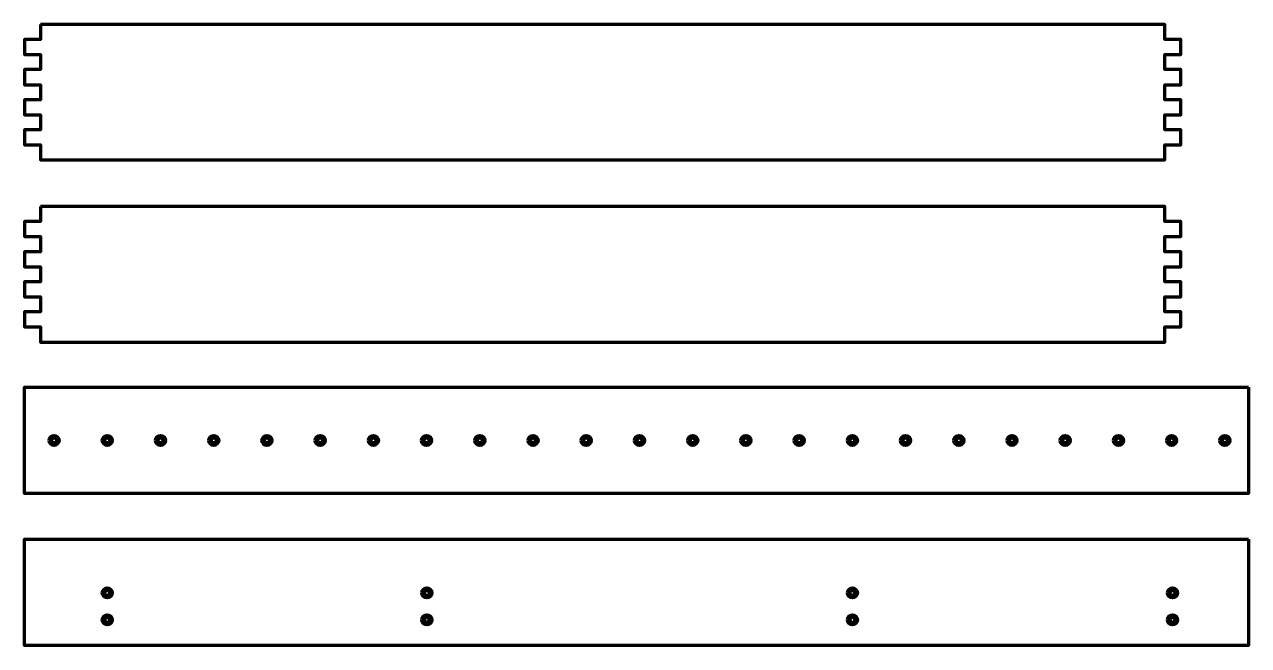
# Model space of a CAD drawing. Header units: inches. Extents: x -39 to 134, y -28 to 107.
# Drawn here: x -25.45 to 20.55, y 13.8 to 37.16 of the extents above; entities that cross this region are included whole.
import ezdxf

# ---------------------------------------------------------------- set-up
doc = ezdxf.new("R2010")
doc.units = ezdxf.units.IN
doc.header["$MEASUREMENT"] = 0
doc.layers.add('Layer 1', color=7, linetype='Continuous', lineweight=0)

# ---------------------------------------------------------------- blocks, each defined once
blk = doc.blocks.new('Block_0')
at = {"layer": 'Layer 1', "color": 11, "lineweight": 70, "true_color": 0xea6e6e}
blk.add_lwpolyline([(20.55, 23.517), (20.55, 19.517), (-25.45, 19.517), (-25.45, 23.517)], close=True, dxfattribs=at)
for points, knots in [([(-24.526, 21.517), (-24.526, 21.414), (-24.442, 21.33), (-24.339, 21.33), (-24.235, 21.33), (-24.151, 21.414), (-24.151, 21.517), (-24.151, 21.621), (-24.235, 21.705), (-24.339, 21.705), (-24.442, 21.705), (-24.526, 21.621), (-24.526, 21.517)], [0, 0, 0, 0, 1, 1, 1, 2, 2, 2, 3, 3, 3, 4, 4, 4, 4]), ([(-22.526, 21.517), (-22.526, 21.414), (-22.442, 21.33), (-22.339, 21.33), (-22.235, 21.33), (-22.151, 21.414), (-22.151, 21.517), (-22.151, 21.621), (-22.235, 21.705), (-22.339, 21.705), (-22.442, 21.705), (-22.526, 21.621), (-22.526, 21.517)], [0, 0, 0, 0, 1, 1, 1, 2, 2, 2, 3, 3, 3, 4, 4, 4, 4]), ([(-20.526, 21.517), (-20.526, 21.414), (-20.442, 21.33), (-20.339, 21.33), (-20.235, 21.33), (-20.151, 21.414), (-20.151, 21.517), (-20.151, 21.621), (-20.235, 21.705), (-20.339, 21.705), (-20.442, 21.705), (-20.526, 21.621), (-20.526, 21.517)], [0, 0, 0, 0, 1, 1, 1, 2, 2, 2, 3, 3, 3, 4, 4, 4, 4]), ([(-18.526, 21.517), (-18.526, 21.414), (-18.442, 21.33), (-18.339, 21.33), (-18.235, 21.33), (-18.151, 21.414), (-18.151, 21.517), (-18.151, 21.621), (-18.235, 21.705), (-18.339, 21.705), (-18.442, 21.705), (-18.526, 21.621), (-18.526, 21.517)], [0, 0, 0, 0, 1, 1, 1, 2, 2, 2, 3, 3, 3, 4, 4, 4, 4]), ([(-16.526, 21.517), (-16.526, 21.414), (-16.442, 21.33), (-16.339, 21.33), (-16.235, 21.33), (-16.151, 21.414), (-16.151, 21.517), (-16.151, 21.621), (-16.235, 21.705), (-16.339, 21.705), (-16.442, 21.705), (-16.526, 21.621), (-16.526, 21.517)], [0, 0, 0, 0, 1, 1, 1, 2, 2, 2, 3, 3, 3, 4, 4, 4, 4]), ([(-14.526, 21.517), (-14.526, 21.414), (-14.442, 21.33), (-14.339, 21.33), (-14.235, 21.33), (-14.151, 21.414), (-14.151, 21.517), (-14.151, 21.621), (-14.235, 21.705), (-14.339, 21.705), (-14.442, 21.705), (-14.526, 21.621), (-14.526, 21.517)], [0, 0, 0, 0, 1, 1, 1, 2, 2, 2, 3, 3, 3, 4, 4, 4, 4]), ([(-12.526, 21.517), (-12.526, 21.414), (-12.442, 21.33), (-12.339, 21.33), (-12.235, 21.33), (-12.151, 21.414), (-12.151, 21.517), (-12.151, 21.621), (-12.235, 21.705), (-12.339, 21.705), (-12.442, 21.705), (-12.526, 21.621), (-12.526, 21.517)], [0, 0, 0, 0, 1, 1, 1, 2, 2, 2, 3, 3, 3, 4, 4, 4, 4]), ([(-10.526, 21.517), (-10.526, 21.414), (-10.442, 21.33), (-10.339, 21.33), (-10.235, 21.33), (-10.151, 21.414), (-10.151, 21.517), (-10.151, 21.621), (-10.235, 21.705), (-10.339, 21.705), (-10.442, 21.705), (-10.526, 21.621), (-10.526, 21.517)], [0, 0, 0, 0, 1, 1, 1, 2, 2, 2, 3, 3, 3, 4, 4, 4, 4]), ([(-8.526, 21.517), (-8.526, 21.414), (-8.442, 21.33), (-8.339, 21.33), (-8.235, 21.33), (-8.151, 21.414), (-8.151, 21.517), (-8.151, 21.621), (-8.235, 21.705), (-8.339, 21.705), (-8.442, 21.705), (-8.526, 21.621), (-8.526, 21.517)], [0, 0, 0, 0, 1, 1, 1, 2, 2, 2, 3, 3, 3, 4, 4, 4, 4]), ([(-6.526, 21.517), (-6.526, 21.414), (-6.442, 21.33), (-6.339, 21.33), (-6.235, 21.33), (-6.151, 21.414), (-6.151, 21.517), (-6.151, 21.621), (-6.235, 21.705), (-6.339, 21.705), (-6.442, 21.705), (-6.526, 21.621), (-6.526, 21.517)], [0, 0, 0, 0, 1, 1, 1, 2, 2, 2, 3, 3, 3, 4, 4, 4, 4]), ([(-4.526, 21.517), (-4.526, 21.414), (-4.442, 21.33), (-4.339, 21.33), (-4.235, 21.33), (-4.151, 21.414), (-4.151, 21.517), (-4.151, 21.621), (-4.235, 21.705), (-4.339, 21.705), (-4.442, 21.705), (-4.526, 21.621), (-4.526, 21.517)], [0, 0, 0, 0, 1, 1, 1, 2, 2, 2, 3, 3, 3, 4, 4, 4, 4]), ([(-2.526, 21.517), (-2.526, 21.414), (-2.442, 21.33), (-2.339, 21.33), (-2.235, 21.33), (-2.151, 21.414), (-2.151, 21.517), (-2.151, 21.621), (-2.235, 21.705), (-2.339, 21.705), (-2.442, 21.705), (-2.526, 21.621), (-2.526, 21.517)], [0, 0, 0, 0, 1, 1, 1, 2, 2, 2, 3, 3, 3, 4, 4, 4, 4]), ([(-0.526, 21.517), (-0.526, 21.414), (-0.442, 21.33), (-0.339, 21.33), (-0.235, 21.33), (-0.151, 21.414), (-0.151, 21.517), (-0.151, 21.621), (-0.235, 21.705), (-0.339, 21.705), (-0.442, 21.705), (-0.526, 21.621), (-0.526, 21.517)], [0, 0, 0, 0, 1, 1, 1, 2, 2, 2, 3, 3, 3, 4, 4, 4, 4]), ([(1.474, 21.517), (1.474, 21.414), (1.558, 21.33), (1.661, 21.33), (1.765, 21.33), (1.849, 21.414), (1.849, 21.517), (1.849, 21.621), (1.765, 21.705), (1.661, 21.705), (1.558, 21.705), (1.474, 21.621), (1.474, 21.517)], [0, 0, 0, 0, 1, 1, 1, 2, 2, 2, 3, 3, 3, 4, 4, 4, 4]), ([(3.474, 21.517), (3.474, 21.414), (3.558, 21.33), (3.661, 21.33), (3.765, 21.33), (3.849, 21.414), (3.849, 21.517), (3.849, 21.621), (3.765, 21.705), (3.661, 21.705), (3.558, 21.705), (3.474, 21.621), (3.474, 21.517)], [0, 0, 0, 0, 1, 1, 1, 2, 2, 2, 3, 3, 3, 4, 4, 4, 4]), ([(5.474, 21.517), (5.474, 21.414), (5.558, 21.33), (5.661, 21.33), (5.765, 21.33), (5.849, 21.414), (5.849, 21.517), (5.849, 21.621), (5.765, 21.705), (5.661, 21.705), (5.558, 21.705), (5.474, 21.621), (5.474, 21.517)], [0, 0, 0, 0, 1, 1, 1, 2, 2, 2, 3, 3, 3, 4, 4, 4, 4]), ([(7.474, 21.517), (7.474, 21.414), (7.558, 21.33), (7.661, 21.33), (7.765, 21.33), (7.849, 21.414), (7.849, 21.517), (7.849, 21.621), (7.765, 21.705), (7.661, 21.705), (7.558, 21.705), (7.474, 21.621), (7.474, 21.517)], [0, 0, 0, 0, 1, 1, 1, 2, 2, 2, 3, 3, 3, 4, 4, 4, 4]), ([(9.474, 21.517), (9.474, 21.414), (9.558, 21.33), (9.661, 21.33), (9.765, 21.33), (9.849, 21.414), (9.849, 21.517), (9.849, 21.621), (9.765, 21.705), (9.661, 21.705), (9.558, 21.705), (9.474, 21.621), (9.474, 21.517)], [0, 0, 0, 0, 1, 1, 1, 2, 2, 2, 3, 3, 3, 4, 4, 4, 4]), ([(11.474, 21.517), (11.474, 21.414), (11.558, 21.33), (11.661, 21.33), (11.765, 21.33), (11.849, 21.414), (11.849, 21.517), (11.849, 21.621), (11.765, 21.705), (11.661, 21.705), (11.558, 21.705), (11.474, 21.621), (11.474, 21.517)], [0, 0, 0, 0, 1, 1, 1, 2, 2, 2, 3, 3, 3, 4, 4, 4, 4]), ([(13.474, 21.517), (13.474, 21.414), (13.558, 21.33), (13.661, 21.33), (13.765, 21.33), (13.849, 21.414), (13.849, 21.517), (13.849, 21.621), (13.765, 21.705), (13.661, 21.705), (13.558, 21.705), (13.474, 21.621), (13.474, 21.517)], [0, 0, 0, 0, 1, 1, 1, 2, 2, 2, 3, 3, 3, 4, 4, 4, 4]), ([(15.474, 21.517), (15.474, 21.414), (15.558, 21.33), (15.661, 21.33), (15.765, 21.33), (15.849, 21.414), (15.849, 21.517), (15.849, 21.621), (15.765, 21.705), (15.661, 21.705), (15.558, 21.705), (15.474, 21.621), (15.474, 21.517)], [0, 0, 0, 0, 1, 1, 1, 2, 2, 2, 3, 3, 3, 4, 4, 4, 4]), ([(17.474, 21.517), (17.474, 21.414), (17.558, 21.33), (17.661, 21.33), (17.765, 21.33), (17.849, 21.414), (17.849, 21.517), (17.849, 21.621), (17.765, 21.705), (17.661, 21.705), (17.558, 21.705), (17.474, 21.621), (17.474, 21.517)], [0, 0, 0, 0, 1, 1, 1, 2, 2, 2, 3, 3, 3, 4, 4, 4, 4]), ([(19.474, 21.517), (19.474, 21.414), (19.558, 21.33), (19.661, 21.33), (19.765, 21.33), (19.849, 21.414), (19.849, 21.517), (19.849, 21.621), (19.765, 21.705), (19.661, 21.705), (19.558, 21.705), (19.474, 21.621), (19.474, 21.517)], [0, 0, 0, 0, 1, 1, 1, 2, 2, 2, 3, 3, 3, 4, 4, 4, 4]), ([(-24.433, 21.517), (-24.433, 21.466), (-24.391, 21.423), (-24.339, 21.423), (-24.287, 21.423), (-24.245, 21.465), (-24.245, 21.517), (-24.245, 21.517), (-24.245, 21.517), (-24.245, 21.517), (-24.245, 21.569), (-24.287, 21.612), (-24.339, 21.612), (-24.391, 21.612), (-24.433, 21.569), (-24.433, 21.518), (-24.433, 21.518), (-24.433, 21.518), (-24.433, 21.517)], [0, 0, 0, 0, 1, 1, 1, 2, 2, 2, 3, 3, 3, 4, 4, 4, 5, 5, 5, 6, 6, 6, 6]), ([(-22.433, 21.517), (-22.433, 21.466), (-22.391, 21.423), (-22.339, 21.423), (-22.287, 21.423), (-22.245, 21.466), (-22.245, 21.517), (-22.245, 21.569), (-22.287, 21.611), (-22.339, 21.611), (-22.391, 21.611), (-22.433, 21.569), (-22.433, 21.517)], [0, 0, 0, 0, 1, 1, 1, 2, 2, 2, 3, 3, 3, 4, 4, 4, 4]), ([(-20.433, 21.517), (-20.433, 21.466), (-20.391, 21.423), (-20.339, 21.423), (-20.287, 21.423), (-20.245, 21.465), (-20.245, 21.517), (-20.245, 21.517), (-20.245, 21.517), (-20.245, 21.517), (-20.245, 21.569), (-20.287, 21.611), (-20.339, 21.611), (-20.391, 21.611), (-20.433, 21.569), (-20.433, 21.517)], [0, 0, 0, 0, 1, 1, 1, 2, 2, 2, 3, 3, 3, 4, 4, 4, 5, 5, 5, 5]), ([(-18.433, 21.517), (-18.433, 21.466), (-18.391, 21.423), (-18.339, 21.423), (-18.287, 21.423), (-18.245, 21.465), (-18.245, 21.517), (-18.245, 21.517), (-18.245, 21.517), (-18.245, 21.517), (-18.245, 21.569), (-18.287, 21.612), (-18.339, 21.612), (-18.391, 21.612), (-18.433, 21.57), (-18.433, 21.518), (-18.433, 21.518), (-18.433, 21.518), (-18.433, 21.517)], [0, 0, 0, 0, 1, 1, 1, 2, 2, 2, 3, 3, 3, 4, 4, 4, 5, 5, 5, 6, 6, 6, 6]), ([(-16.433, 21.517), (-16.433, 21.466), (-16.391, 21.423), (-16.339, 21.423), (-16.287, 21.423), (-16.245, 21.465), (-16.245, 21.517), (-16.245, 21.517), (-16.245, 21.517), (-16.245, 21.517), (-16.245, 21.569), (-16.287, 21.612), (-16.339, 21.612), (-16.391, 21.612), (-16.433, 21.57), (-16.433, 21.518), (-16.433, 21.518), (-16.433, 21.518), (-16.433, 21.517)], [0, 0, 0, 0, 1, 1, 1, 2, 2, 2, 3, 3, 3, 4, 4, 4, 5, 5, 5, 6, 6, 6, 6]), ([(-14.433, 21.517), (-14.433, 21.466), (-14.391, 21.423), (-14.339, 21.423), (-14.287, 21.423), (-14.245, 21.465), (-14.245, 21.517), (-14.245, 21.517), (-14.245, 21.517), (-14.245, 21.517), (-14.245, 21.569), (-14.287, 21.612), (-14.339, 21.612), (-14.391, 21.612), (-14.433, 21.57), (-14.433, 21.518), (-14.433, 21.518), (-14.433, 21.518), (-14.433, 21.517)], [0, 0, 0, 0, 1, 1, 1, 2, 2, 2, 3, 3, 3, 4, 4, 4, 5, 5, 5, 6, 6, 6, 6]), ([(-12.433, 21.517), (-12.433, 21.466), (-12.391, 21.423), (-12.339, 21.423), (-12.287, 21.423), (-12.245, 21.465), (-12.245, 21.517), (-12.245, 21.517), (-12.245, 21.517), (-12.245, 21.517), (-12.245, 21.569), (-12.287, 21.612), (-12.339, 21.612), (-12.391, 21.612), (-12.433, 21.57), (-12.433, 21.518), (-12.433, 21.518), (-12.433, 21.518), (-12.433, 21.517)], [0, 0, 0, 0, 1, 1, 1, 2, 2, 2, 3, 3, 3, 4, 4, 4, 5, 5, 5, 6, 6, 6, 6]), ([(-10.433, 21.517), (-10.433, 21.466), (-10.391, 21.423), (-10.339, 21.423), (-10.287, 21.423), (-10.245, 21.465), (-10.245, 21.517), (-10.245, 21.517), (-10.245, 21.517), (-10.245, 21.517), (-10.245, 21.569), (-10.287, 21.612), (-10.339, 21.612), (-10.391, 21.612), (-10.433, 21.57), (-10.433, 21.518), (-10.433, 21.518), (-10.433, 21.518), (-10.433, 21.517)], [0, 0, 0, 0, 1, 1, 1, 2, 2, 2, 3, 3, 3, 4, 4, 4, 5, 5, 5, 6, 6, 6, 6]), ([(-8.433, 21.517), (-8.433, 21.466), (-8.391, 21.423), (-8.339, 21.423), (-8.287, 21.423), (-8.245, 21.465), (-8.245, 21.517), (-8.245, 21.517), (-8.245, 21.517), (-8.245, 21.517), (-8.245, 21.569), (-8.287, 21.612), (-8.339, 21.612), (-8.391, 21.612), (-8.433, 21.57), (-8.433, 21.518), (-8.433, 21.518), (-8.433, 21.518), (-8.433, 21.517)], [0, 0, 0, 0, 1, 1, 1, 2, 2, 2, 3, 3, 3, 4, 4, 4, 5, 5, 5, 6, 6, 6, 6]), ([(-6.433, 21.517), (-6.433, 21.466), (-6.391, 21.423), (-6.339, 21.423), (-6.287, 21.423), (-6.245, 21.465), (-6.245, 21.517), (-6.245, 21.517), (-6.245, 21.517), (-6.245, 21.517), (-6.245, 21.569), (-6.287, 21.612), (-6.339, 21.612), (-6.391, 21.612), (-6.433, 21.57), (-6.433, 21.518), (-6.433, 21.518), (-6.433, 21.518), (-6.433, 21.517)], [0, 0, 0, 0, 1, 1, 1, 2, 2, 2, 3, 3, 3, 4, 4, 4, 5, 5, 5, 6, 6, 6, 6]), ([(-4.433, 21.517), (-4.433, 21.466), (-4.391, 21.423), (-4.339, 21.423), (-4.287, 21.423), (-4.245, 21.465), (-4.245, 21.517), (-4.245, 21.517), (-4.245, 21.517), (-4.245, 21.517), (-4.245, 21.569), (-4.287, 21.612), (-4.339, 21.612), (-4.391, 21.612), (-4.433, 21.57), (-4.433, 21.518), (-4.433, 21.518), (-4.433, 21.518), (-4.433, 21.517)], [0, 0, 0, 0, 1, 1, 1, 2, 2, 2, 3, 3, 3, 4, 4, 4, 5, 5, 5, 6, 6, 6, 6]), ([(-2.433, 21.517), (-2.433, 21.466), (-2.391, 21.423), (-2.339, 21.423), (-2.287, 21.423), (-2.245, 21.465), (-2.245, 21.517), (-2.245, 21.517), (-2.245, 21.517), (-2.245, 21.517), (-2.245, 21.569), (-2.287, 21.612), (-2.339, 21.612), (-2.391, 21.612), (-2.433, 21.57), (-2.433, 21.518), (-2.433, 21.518), (-2.433, 21.518), (-2.433, 21.517)], [0, 0, 0, 0, 1, 1, 1, 2, 2, 2, 3, 3, 3, 4, 4, 4, 5, 5, 5, 6, 6, 6, 6]), ([(-0.433, 21.517), (-0.433, 21.466), (-0.391, 21.423), (-0.339, 21.423), (-0.287, 21.423), (-0.245, 21.465), (-0.245, 21.517), (-0.245, 21.517), (-0.245, 21.517), (-0.245, 21.517), (-0.245, 21.569), (-0.287, 21.612), (-0.339, 21.612), (-0.391, 21.612), (-0.433, 21.57), (-0.433, 21.518), (-0.433, 21.518), (-0.433, 21.518), (-0.433, 21.517)], [0, 0, 0, 0, 1, 1, 1, 2, 2, 2, 3, 3, 3, 4, 4, 4, 5, 5, 5, 6, 6, 6, 6]), ([(1.567, 21.517), (1.567, 21.466), (1.609, 21.423), (1.661, 21.423), (1.713, 21.423), (1.755, 21.465), (1.755, 21.517), (1.755, 21.517), (1.755, 21.517), (1.755, 21.517), (1.755, 21.569), (1.713, 21.612), (1.661, 21.612), (1.609, 21.612), (1.567, 21.57), (1.567, 21.518), (1.567, 21.518), (1.567, 21.518), (1.567, 21.517)], [0, 0, 0, 0, 1, 1, 1, 2, 2, 2, 3, 3, 3, 4, 4, 4, 5, 5, 5, 6, 6, 6, 6]), ([(3.567, 21.517), (3.567, 21.466), (3.609, 21.423), (3.661, 21.423), (3.713, 21.423), (3.755, 21.466), (3.755, 21.517), (3.755, 21.569), (3.713, 21.612), (3.661, 21.612), (3.609, 21.612), (3.567, 21.57), (3.567, 21.518), (3.567, 21.518), (3.567, 21.518), (3.567, 21.517)], [0, 0, 0, 0, 1, 1, 1, 2, 2, 2, 3, 3, 3, 4, 4, 4, 5, 5, 5, 5]), ([(5.567, 21.517), (5.567, 21.466), (5.609, 21.423), (5.661, 21.423), (5.713, 21.423), (5.755, 21.465), (5.755, 21.517), (5.755, 21.517), (5.755, 21.517), (5.755, 21.517), (5.755, 21.569), (5.713, 21.612), (5.661, 21.612), (5.609, 21.612), (5.567, 21.57), (5.567, 21.518), (5.567, 21.518), (5.567, 21.518), (5.567, 21.517)], [0, 0, 0, 0, 1, 1, 1, 2, 2, 2, 3, 3, 3, 4, 4, 4, 5, 5, 5, 6, 6, 6, 6]), ([(7.567, 21.517), (7.567, 21.466), (7.609, 21.423), (7.661, 21.423), (7.713, 21.423), (7.755, 21.465), (7.755, 21.517), (7.755, 21.517), (7.755, 21.517), (7.755, 21.517), (7.755, 21.569), (7.713, 21.612), (7.661, 21.612), (7.609, 21.612), (7.567, 21.57), (7.567, 21.518), (7.567, 21.518), (7.567, 21.518), (7.567, 21.517)], [0, 0, 0, 0, 1, 1, 1, 2, 2, 2, 3, 3, 3, 4, 4, 4, 5, 5, 5, 6, 6, 6, 6]), ([(9.567, 21.517), (9.567, 21.466), (9.609, 21.423), (9.661, 21.423), (9.713, 21.423), (9.755, 21.465), (9.755, 21.517), (9.755, 21.517), (9.755, 21.517), (9.755, 21.517), (9.755, 21.569), (9.713, 21.612), (9.661, 21.612), (9.609, 21.612), (9.567, 21.57), (9.567, 21.518), (9.567, 21.518), (9.567, 21.518), (9.567, 21.517)], [0, 0, 0, 0, 1, 1, 1, 2, 2, 2, 3, 3, 3, 4, 4, 4, 5, 5, 5, 6, 6, 6, 6]), ([(11.567, 21.517), (11.567, 21.466), (11.609, 21.423), (11.661, 21.423), (11.713, 21.423), (11.755, 21.465), (11.755, 21.517), (11.755, 21.517), (11.755, 21.517), (11.755, 21.517), (11.755, 21.569), (11.713, 21.612), (11.661, 21.612), (11.609, 21.612), (11.567, 21.57), (11.567, 21.518), (11.567, 21.518), (11.567, 21.518), (11.567, 21.517)], [0, 0, 0, 0, 1, 1, 1, 2, 2, 2, 3, 3, 3, 4, 4, 4, 5, 5, 5, 6, 6, 6, 6]), ([(13.567, 21.517), (13.567, 21.466), (13.609, 21.423), (13.661, 21.423), (13.713, 21.423), (13.755, 21.465), (13.755, 21.517), (13.755, 21.517), (13.755, 21.517), (13.755, 21.517), (13.755, 21.569), (13.713, 21.612), (13.661, 21.612), (13.609, 21.612), (13.567, 21.57), (13.567, 21.518), (13.567, 21.518), (13.567, 21.518), (13.567, 21.517)], [0, 0, 0, 0, 1, 1, 1, 2, 2, 2, 3, 3, 3, 4, 4, 4, 5, 5, 5, 6, 6, 6, 6]), ([(15.567, 21.517), (15.567, 21.466), (15.609, 21.423), (15.661, 21.423), (15.713, 21.423), (15.755, 21.465), (15.755, 21.517), (15.755, 21.517), (15.755, 21.517), (15.755, 21.517), (15.755, 21.569), (15.713, 21.612), (15.661, 21.612), (15.609, 21.612), (15.567, 21.57), (15.567, 21.518), (15.567, 21.518), (15.567, 21.518), (15.567, 21.517)], [0, 0, 0, 0, 1, 1, 1, 2, 2, 2, 3, 3, 3, 4, 4, 4, 5, 5, 5, 6, 6, 6, 6]), ([(17.567, 21.517), (17.567, 21.466), (17.609, 21.423), (17.661, 21.423), (17.713, 21.423), (17.755, 21.465), (17.755, 21.517), (17.755, 21.517), (17.755, 21.517), (17.755, 21.517), (17.755, 21.569), (17.713, 21.612), (17.661, 21.612), (17.609, 21.612), (17.567, 21.57), (17.567, 21.518), (17.567, 21.518), (17.567, 21.518), (17.567, 21.517)], [0, 0, 0, 0, 1, 1, 1, 2, 2, 2, 3, 3, 3, 4, 4, 4, 5, 5, 5, 6, 6, 6, 6]), ([(19.567, 21.517), (19.567, 21.466), (19.609, 21.423), (19.661, 21.423), (19.713, 21.423), (19.755, 21.465), (19.755, 21.517), (19.755, 21.517), (19.755, 21.517), (19.755, 21.517), (19.755, 21.569), (19.713, 21.612), (19.661, 21.612), (19.609, 21.612), (19.567, 21.57), (19.567, 21.518), (19.567, 21.518), (19.567, 21.518), (19.567, 21.517)], [0, 0, 0, 0, 1, 1, 1, 2, 2, 2, 3, 3, 3, 4, 4, 4, 5, 5, 5, 6, 6, 6, 6])]:
    blk.add_open_spline(points, degree=3, knots=knots, dxfattribs=at)
blk = doc.blocks.new('Block_1')
at = {"layer": 'Layer 1', "color": 11, "lineweight": 70, "true_color": 0xea6e6e}
blk.add_lwpolyline([(20.55, 17.801), (20.55, 13.801), (-25.45, 13.801), (-25.45, 17.801)], close=True, dxfattribs=at)
for points, knots in [([(-22.526, 15.781), (-22.526, 15.678), (-22.442, 15.594), (-22.339, 15.594), (-22.235, 15.594), (-22.151, 15.678), (-22.151, 15.781), (-22.151, 15.885), (-22.235, 15.969), (-22.339, 15.969), (-22.442, 15.969), (-22.526, 15.885), (-22.526, 15.781)], [0, 0, 0, 0, 1, 1, 1, 2, 2, 2, 3, 3, 3, 4, 4, 4, 4]), ([(-22.433, 15.781), (-22.433, 15.729), (-22.391, 15.687), (-22.339, 15.687), (-22.287, 15.687), (-22.245, 15.729), (-22.245, 15.781), (-22.245, 15.833), (-22.287, 15.875), (-22.339, 15.875), (-22.391, 15.875), (-22.433, 15.833), (-22.433, 15.781)], [0, 0, 0, 0, 1, 1, 1, 2, 2, 2, 3, 3, 3, 4, 4, 4, 4]), ([(-10.518, 15.781), (-10.518, 15.678), (-10.434, 15.594), (-10.331, 15.594), (-10.227, 15.594), (-10.143, 15.678), (-10.143, 15.781), (-10.143, 15.885), (-10.227, 15.969), (-10.331, 15.969), (-10.434, 15.969), (-10.518, 15.885), (-10.518, 15.781)], [0, 0, 0, 0, 1, 1, 1, 2, 2, 2, 3, 3, 3, 4, 4, 4, 4]), ([(-10.425, 15.781), (-10.425, 15.729), (-10.383, 15.687), (-10.331, 15.687), (-10.279, 15.687), (-10.237, 15.729), (-10.237, 15.781), (-10.237, 15.781), (-10.237, 15.781), (-10.237, 15.781), (-10.237, 15.833), (-10.279, 15.875), (-10.331, 15.875), (-10.383, 15.876), (-10.425, 15.834), (-10.425, 15.782), (-10.425, 15.782), (-10.425, 15.781), (-10.425, 15.781)], [0, 0, 0, 0, 1, 1, 1, 2, 2, 2, 3, 3, 3, 4, 4, 4, 5, 5, 5, 6, 6, 6, 6]), ([(5.474, 15.781), (5.474, 15.678), (5.558, 15.594), (5.661, 15.594), (5.765, 15.594), (5.849, 15.678), (5.849, 15.781), (5.849, 15.885), (5.765, 15.969), (5.661, 15.969), (5.558, 15.969), (5.474, 15.885), (5.474, 15.781)], [0, 0, 0, 0, 1, 1, 1, 2, 2, 2, 3, 3, 3, 4, 4, 4, 4]), ([(5.567, 15.781), (5.567, 15.729), (5.609, 15.687), (5.661, 15.687), (5.713, 15.687), (5.755, 15.729), (5.755, 15.781), (5.755, 15.781), (5.755, 15.781), (5.755, 15.781), (5.755, 15.833), (5.713, 15.875), (5.661, 15.875), (5.609, 15.876), (5.567, 15.834), (5.567, 15.782), (5.567, 15.782), (5.567, 15.781), (5.567, 15.781)], [0, 0, 0, 0, 1, 1, 1, 2, 2, 2, 3, 3, 3, 4, 4, 4, 5, 5, 5, 6, 6, 6, 6]), ([(17.505, 15.781), (17.505, 15.678), (17.589, 15.594), (17.692, 15.594), (17.796, 15.594), (17.88, 15.678), (17.88, 15.781), (17.88, 15.885), (17.796, 15.969), (17.692, 15.969), (17.589, 15.969), (17.505, 15.885), (17.505, 15.781)], [0, 0, 0, 0, 1, 1, 1, 2, 2, 2, 3, 3, 3, 4, 4, 4, 4]), ([(17.598, 15.781), (17.598, 15.729), (17.64, 15.687), (17.692, 15.687), (17.744, 15.687), (17.786, 15.729), (17.786, 15.781), (17.786, 15.781), (17.786, 15.781), (17.786, 15.781), (17.787, 15.833), (17.745, 15.875), (17.693, 15.875), (17.641, 15.876), (17.599, 15.834), (17.598, 15.782), (17.598, 15.782), (17.598, 15.781), (17.598, 15.781)], [0, 0, 0, 0, 1, 1, 1, 2, 2, 2, 3, 3, 3, 4, 4, 4, 5, 5, 5, 6, 6, 6, 6]), ([(-22.526, 14.767), (-22.526, 14.664), (-22.442, 14.58), (-22.339, 14.58), (-22.235, 14.58), (-22.151, 14.664), (-22.151, 14.767), (-22.151, 14.871), (-22.235, 14.955), (-22.339, 14.955), (-22.442, 14.955), (-22.526, 14.871), (-22.526, 14.767)], [0, 0, 0, 0, 1, 1, 1, 2, 2, 2, 3, 3, 3, 4, 4, 4, 4]), ([(-22.433, 14.767), (-22.433, 14.716), (-22.391, 14.673), (-22.339, 14.673), (-22.287, 14.673), (-22.245, 14.716), (-22.245, 14.767), (-22.245, 14.819), (-22.287, 14.861), (-22.339, 14.861), (-22.391, 14.861), (-22.433, 14.819), (-22.433, 14.767)], [0, 0, 0, 0, 1, 1, 1, 2, 2, 2, 3, 3, 3, 4, 4, 4, 4]), ([(-10.518, 14.767), (-10.518, 14.664), (-10.434, 14.58), (-10.331, 14.58), (-10.227, 14.58), (-10.143, 14.664), (-10.143, 14.767), (-10.143, 14.871), (-10.227, 14.955), (-10.331, 14.955), (-10.434, 14.955), (-10.518, 14.871), (-10.518, 14.767)], [0, 0, 0, 0, 1, 1, 1, 2, 2, 2, 3, 3, 3, 4, 4, 4, 4]), ([(-10.425, 14.767), (-10.425, 14.716), (-10.383, 14.673), (-10.331, 14.673), (-10.279, 14.673), (-10.237, 14.715), (-10.237, 14.767), (-10.237, 14.767), (-10.237, 14.767), (-10.237, 14.767), (-10.237, 14.819), (-10.279, 14.862), (-10.331, 14.862), (-10.383, 14.862), (-10.425, 14.82), (-10.425, 14.768), (-10.425, 14.768), (-10.425, 14.768), (-10.425, 14.767)], [0, 0, 0, 0, 1, 1, 1, 2, 2, 2, 3, 3, 3, 4, 4, 4, 5, 5, 5, 6, 6, 6, 6]), ([(5.474, 14.767), (5.474, 14.664), (5.558, 14.58), (5.661, 14.58), (5.765, 14.58), (5.849, 14.664), (5.849, 14.767), (5.849, 14.871), (5.765, 14.955), (5.661, 14.955), (5.558, 14.955), (5.474, 14.871), (5.474, 14.767)], [0, 0, 0, 0, 1, 1, 1, 2, 2, 2, 3, 3, 3, 4, 4, 4, 4]), ([(5.567, 14.767), (5.567, 14.716), (5.609, 14.673), (5.661, 14.673), (5.713, 14.673), (5.755, 14.715), (5.755, 14.767), (5.755, 14.767), (5.755, 14.767), (5.755, 14.767), (5.755, 14.819), (5.713, 14.862), (5.661, 14.862), (5.609, 14.862), (5.567, 14.82), (5.567, 14.768), (5.567, 14.768), (5.567, 14.768), (5.567, 14.767)], [0, 0, 0, 0, 1, 1, 1, 2, 2, 2, 3, 3, 3, 4, 4, 4, 5, 5, 5, 6, 6, 6, 6]), ([(17.505, 14.767), (17.505, 14.664), (17.589, 14.58), (17.692, 14.58), (17.796, 14.58), (17.88, 14.664), (17.88, 14.767), (17.88, 14.871), (17.796, 14.955), (17.692, 14.955), (17.589, 14.955), (17.505, 14.871), (17.505, 14.767)], [0, 0, 0, 0, 1, 1, 1, 2, 2, 2, 3, 3, 3, 4, 4, 4, 4]), ([(17.598, 14.767), (17.598, 14.716), (17.64, 14.673), (17.692, 14.673), (17.744, 14.673), (17.786, 14.715), (17.786, 14.767), (17.786, 14.767), (17.786, 14.767), (17.786, 14.767), (17.787, 14.819), (17.745, 14.862), (17.693, 14.862), (17.641, 14.862), (17.599, 14.82), (17.598, 14.768), (17.598, 14.768), (17.598, 14.768), (17.598, 14.767)], [0, 0, 0, 0, 1, 1, 1, 2, 2, 2, 3, 3, 3, 4, 4, 4, 5, 5, 5, 6, 6, 6, 6])]:
    blk.add_open_spline(points, degree=3, knots=knots, dxfattribs=at)

msp = doc.modelspace()

# ---------------------------------------------------------------- linework, layer by layer
at = {"layer": 'Layer 1', "color": 11, "lineweight": 70, "true_color": 0xea6e6e}
for points in [[(-24.852, 37.165), (-24.852, 37.165), (17.411, 37.165), (17.411, 37.165), (17.411, 37.165), (17.411, 36.598), (17.411, 36.598), (17.411, 36.598), (18.009, 36.598), (18.009, 36.598), (18.009, 36.598), (18.009, 36.032), (18.009, 36.032), (18.009, 36.032), (18.009, 36.032), (18.009, 36.032), (18.009, 36.032), (17.411, 36.032), (17.411, 36.032), (17.411, 36.032), (17.411, 35.465), (17.411, 35.465), (17.411, 35.465), (18.009, 35.465), (18.009, 35.465), (18.009, 35.465), (18.009, 34.899), (18.009, 34.899), (18.009, 34.899), (18.009, 34.899), (18.009, 34.899), (18.009, 34.899), (17.411, 34.899), (17.411, 34.899), (17.411, 34.899), (17.411, 34.332), (17.411, 34.332), (17.411, 34.332), (18.009, 34.332), (18.009, 34.332), (18.009, 34.332), (18.009, 33.766), (18.009, 33.766), (18.009, 33.766), (18.009, 33.766), (18.009, 33.766), (18.009, 33.766), (17.411, 33.766), (17.411, 33.766), (17.411, 33.766), (17.411, 33.199), (17.411, 33.199), (17.411, 33.199), (18.009, 33.199), (18.009, 33.199), (18.009, 33.199), (18.009, 32.633), (18.009, 32.633), (18.009, 32.633), (18.009, 32.633), (18.009, 32.633), (18.009, 32.633), (17.411, 32.633), (17.411, 32.633), (17.411, 32.633), (17.411, 32.066), (17.411, 32.066), (17.411, 32.066), (-24.852, 32.066), (-24.852, 32.066), (-24.852, 32.066), (-24.852, 32.633), (-24.852, 32.633), (-24.852, 32.633), (-25.45, 32.633), (-25.45, 32.633), (-25.45, 32.633), (-25.45, 33.199), (-25.45, 33.199), (-25.45, 33.199), (-25.45, 33.199), (-25.45, 33.199), (-25.45, 33.199), (-24.852, 33.199), (-24.852, 33.199), (-24.852, 33.199), (-24.852, 33.766), (-24.852, 33.766), (-24.852, 33.766), (-25.45, 33.766), (-25.45, 33.766), (-25.45, 33.766), (-25.45, 34.332), (-25.45, 34.332), (-25.45, 34.332), (-25.45, 34.332), (-25.45, 34.332), (-25.45, 34.332), (-24.852, 34.332), (-24.852, 34.332), (-24.852, 34.332), (-24.852, 34.899), (-24.852, 34.899), (-24.852, 34.899), (-25.45, 34.899), (-25.45, 34.899), (-25.45, 34.899), (-25.45, 35.465), (-25.45, 35.465), (-25.45, 35.465), (-25.45, 35.465), (-25.45, 35.465), (-25.45, 35.465), (-24.852, 35.465), (-24.852, 35.465), (-24.852, 35.465), (-24.852, 36.032), (-24.852, 36.032), (-24.852, 36.032), (-25.45, 36.032), (-25.45, 36.032), (-25.45, 36.032), (-25.45, 36.598), (-25.45, 36.598), (-25.45, 36.598), (-25.45, 36.598), (-25.45, 36.598), (-25.45, 36.598), (-24.852, 36.598), (-24.852, 36.598), (-24.852, 36.598), (-24.852, 37.165), (-24.852, 37.165)], [(-24.852, 30.316), (-24.852, 30.316), (17.411, 30.316), (17.411, 30.316), (17.411, 30.316), (17.411, 29.75), (17.411, 29.75), (17.411, 29.75), (18.009, 29.75), (18.009, 29.75), (18.009, 29.75), (18.009, 29.183), (18.009, 29.183), (18.009, 29.183), (18.009, 29.183), (18.009, 29.183), (18.009, 29.183), (17.411, 29.183), (17.411, 29.183), (17.411, 29.183), (17.411, 28.617), (17.411, 28.617), (17.411, 28.617), (18.009, 28.617), (18.009, 28.617), (18.009, 28.617), (18.009, 28.05), (18.009, 28.05), (18.009, 28.05), (18.009, 28.05), (18.009, 28.05), (18.009, 28.05), (17.411, 28.05), (17.411, 28.05), (17.411, 28.05), (17.411, 27.484), (17.411, 27.484), (17.411, 27.484), (18.009, 27.484), (18.009, 27.484), (18.009, 27.484), (18.009, 26.917), (18.009, 26.917), (18.009, 26.917), (18.009, 26.917), (18.009, 26.917), (18.009, 26.917), (17.411, 26.917), (17.411, 26.917), (17.411, 26.917), (17.411, 26.351), (17.411, 26.351), (17.411, 26.351), (18.009, 26.351), (18.009, 26.351), (18.009, 26.351), (18.009, 25.784), (18.009, 25.784), (18.009, 25.784), (18.009, 25.784), (18.009, 25.784), (18.009, 25.784), (17.411, 25.784), (17.411, 25.784), (17.411, 25.784), (17.411, 25.218), (17.411, 25.218), (17.411, 25.218), (-24.852, 25.218), (-24.852, 25.218), (-24.852, 25.218), (-24.852, 25.784), (-24.852, 25.784), (-24.852, 25.784), (-25.45, 25.784), (-25.45, 25.784), (-25.45, 25.784), (-25.45, 26.351), (-25.45, 26.351), (-25.45, 26.351), (-25.45, 26.351), (-25.45, 26.351), (-25.45, 26.351), (-24.852, 26.351), (-24.852, 26.351), (-24.852, 26.351), (-24.852, 26.917), (-24.852, 26.917), (-24.852, 26.917), (-25.45, 26.917), (-25.45, 26.917), (-25.45, 26.917), (-25.45, 27.484), (-25.45, 27.484), (-25.45, 27.484), (-25.45, 27.484), (-25.45, 27.484), (-25.45, 27.484), (-24.852, 27.484), (-24.852, 27.484), (-24.852, 27.484), (-24.852, 28.05), (-24.852, 28.05), (-24.852, 28.05), (-25.45, 28.05), (-25.45, 28.05), (-25.45, 28.05), (-25.45, 28.617), (-25.45, 28.617), (-25.45, 28.617), (-25.45, 28.617), (-25.45, 28.617), (-25.45, 28.617), (-24.852, 28.617), (-24.852, 28.617), (-24.852, 28.617), (-24.852, 29.183), (-24.852, 29.183), (-24.852, 29.183), (-25.45, 29.183), (-25.45, 29.183), (-25.45, 29.183), (-25.45, 29.75), (-25.45, 29.75), (-25.45, 29.75), (-25.45, 29.75), (-25.45, 29.75), (-25.45, 29.75), (-24.852, 29.75), (-24.852, 29.75), (-24.852, 29.75), (-24.852, 30.316), (-24.852, 30.316)]]:
    msp.add_open_spline(points, degree=3, knots=[0, 0, 0, 0, 1, 1, 1, 2, 2, 2, 3, 3, 3, 4, 4, 4, 5, 5, 5, 6, 6, 6, 7, 7, 7, 8, 8, 8, 9, 9, 9, 10, 10, 10, 11, 11, 11, 12, 12, 12, 13, 13, 13, 14, 14, 14, 15, 15, 15, 16, 16, 16, 17, 17, 17, 18, 18, 18, 19, 19, 19, 20, 20, 20, 21, 21, 21, 22, 22, 22, 23, 23, 23, 24, 24, 24, 25, 25, 25, 26, 26, 26, 27, 27, 27, 28, 28, 28, 29, 29, 29, 30, 30, 30, 31, 31, 31, 32, 32, 32, 33, 33, 33, 34, 34, 34, 35, 35, 35, 36, 36, 36, 37, 37, 37, 38, 38, 38, 39, 39, 39, 40, 40, 40, 41, 41, 41, 42, 42, 42, 43, 43, 43, 44, 44, 44, 44], dxfattribs=at)

# ---------------------------------------------------------------- block references
at = {"layer": 'Layer 1'}
for name in ['Block_0', 'Block_1']:
    msp.add_blockref(name, (0, 0), dxfattribs=at)

doc.saveas('drawing.dxf')
